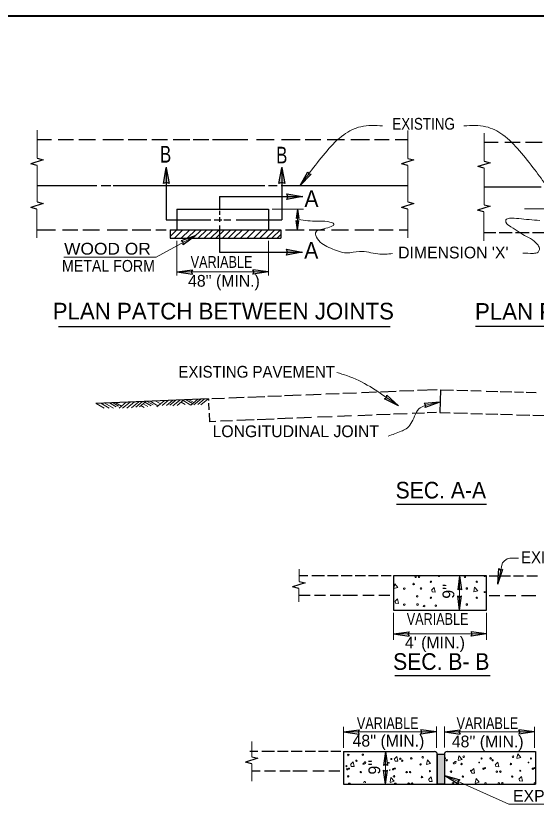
# Model space of a CAD drawing. Extents: x 68 to 441, y -138 to 136.
# Drawn here: x 328.2 to 384.8, y -1.3 to 84.6 of the extents above; entities that cross this region are included whole.
import ezdxf
from ezdxf.enums import TextEntityAlignment as Align

# ---------------------------------------------------------------- set-up
doc = ezdxf.new("R2010")
doc.units = 0
doc.header["$LTSCALE"] = 0.51
doc.layers.add('1', color=7, linetype='Continuous', lineweight=13)

msp = doc.modelspace()

# ---------------------------------------------------------------- hatches: boundary and pattern name
at = {"layer": '1'}
for points in [[(344.8858, 66.355), (344.5702, 66.4619), (344.2518, 66.3567), (344.5632, 68.0562)], [(357.4585, 66.355), (357.1426, 66.4619), (356.8245, 66.3567), (357.1356, 68.0562)], [(357.6913, 64.5933), (357.7983, 64.9092), (357.6931, 65.2273), (359.3926, 64.9162)], [(357.6913, 64.5933), (357.7983, 64.9092), (357.6931, 65.2273), (359.3926, 64.9162)], [(357.6395, 58.5392), (357.7464, 58.8551), (357.6413, 59.1732), (359.3408, 58.8621)], [(374.0692, 4.1531), (374.8447, 4.1526), (374.8449, 0.8978), (374.0689, 0.8981)]]:
    msp.add_hatch(color=256, dxfattribs=at).paths.add_polyline_path(points)

# ---------------------------------------------------------------- linework, layer by layer
at = {"layer": '1', "lineweight": 40}
msp.add_line((103.6603, 84.6188), (428.6647, 84.6188), dxfattribs=at)
at = {"layer": '1'}
for p, q in [((330.4957, 69.0869), (330.4957, 72.1377)), ((370.8656, 69.0854), (370.8656, 72.1363)), ((379.1641, 68.7826), (379.1641, 71.8335)), ((330.4957, 68.3102), (330.4957, 64.3383)), ((370.8656, 68.3087), (370.8656, 64.3368)), ((379.1641, 68.0058), (379.1641, 64.034)), ((383.5742, 63.5966), (388.074, 63.5966)), ((330.4831, 63.5648), (330.4831, 60.4158)), ((356.1072, 63.5603), (359.4869, 63.5606)), ((358.8448, 63.5603), (358.8448, 61.2971)), ((370.853, 63.5633), (370.853, 60.4143)), ((379.1515, 63.2606), (379.1515, 60.1116)), ((344.9707, 60.5679), (345.7062, 61.2973)), ((345.4534, 60.3822), (346.3762, 61.2976)), ((346.1869, 60.3818), (347.1093, 61.2973)), ((346.8528, 60.3822), (347.7756, 61.2973)), ((347.466, 60.3818), (348.3888, 61.2973)), ((348.0523, 60.3818), (348.9747, 61.2973)), ((348.6928, 60.3822), (349.6153, 61.2973)), ((349.3857, 60.3822), (350.3082, 61.2971)), ((349.9724, 60.3822), (350.8949, 61.2971)), ((350.6772, 60.3822), (351.5994, 61.2973)), ((351.3027, 60.3822), (352.2247, 61.2973)), ((351.9299, 60.3822), (352.8524, 61.2973)), ((352.6497, 60.3822), (353.5722, 61.2971)), ((353.3694, 60.3822), (354.2918, 61.2971)), ((354.089, 60.3822), (355.0112, 61.2968)), ((354.7424, 60.3822), (355.6647, 61.2968)), ((355.4622, 60.3822), (356.3847, 61.2968)), ((356.0598, 60.3818), (356.9822, 61.2968)), ((356.6221, 60.3818), (357.0364, 60.7932)), ((345.6973, 60.0944), (345.6976, 56.3066)), ((355.7017, 60.0944), (355.7017, 56.3066)), ((345.6976, 56.7123), (355.7017, 56.7123)), ((336.9439, 42.377), (337.7889, 41.8731)), ((337.4436, 42.3972), (338.3373, 41.8633)), ((337.8878, 42.4147), (338.8287, 41.8532)), ((338.3879, 42.4349), (339.1123, 42.0027)), ((338.7618, 42.4498), (339.3762, 42.0832)), ((339.0648, 42.4618), (339.6742, 42.0984)), ((340.2105, 42.5079), (339.4408, 41.8711)), ((340.62, 42.5245), (339.8086, 41.853)), ((341.092, 42.5432), (340.2677, 41.8607)), ((341.5581, 42.562), (340.765, 41.9058)), ((341.9643, 42.5782), (341.2292, 41.9697)), ((342.3311, 42.5927), (341.6404, 42.0211)), ((341.7904, 42.1454), (342.1537, 41.929)), ((342.0449, 42.3558), (342.5425, 42.0588)), ((342.244, 42.5207), (342.9165, 42.1193)), ((342.4912, 42.5992), (343.139, 42.2127)), ((342.8192, 42.6123), (343.6488, 42.1172)), ((343.4154, 42.6362), (343.9155, 42.338)), ((344.3197, 42.6725), (343.5322, 42.0206)), ((344.7716, 42.6909), (344.1187, 42.1502)), ((345.2425, 42.7095), (344.5923, 42.1714)), ((345.6054, 42.7241), (344.9551, 42.1857)), ((346.0409, 42.7415), (345.2878, 42.1185)), ((346.4864, 42.7593), (345.759, 42.1575)), ((346.2005, 42.523), (346.6367, 42.2625)), ((346.3966, 42.6851), (347.2201, 42.194)), ((346.7298, 42.7692), (347.4184, 42.3582)), ((347.0602, 42.7822), (347.5662, 42.4808)), ((347.9754, 42.819), (347.2237, 42.1968)), ((348.3074, 42.8323), (347.5647, 42.2177)), ((348.6973, 42.8479), (348.0034, 42.2738)), ((349.0834, 42.8636), (348.3392, 42.2474)), ((359.0186, 24.3256), (359.0186, 22.9948)), ((376.5074, 23.6058), (376.5074, 19.872)), ((359.0059, 22.2214), (359.0059, 20.755)), ((369.3062, 19.5612), (369.3062, 16.6412)), ((379.4497, 19.5607), (379.4497, 16.6409)), ((369.3062, 17.2634), (379.4497, 17.2632)), ((363.8751, 4.8496), (363.8751, 7.1468)), ((373.9776, 4.8704), (373.9776, 7.1883)), ((374.8542, 4.912), (374.854, 7.1883)), ((384.6662, 4.8501), (384.666, 7.1468)), ((363.8751, 6.5855), (373.9776, 6.5857)), ((374.854, 6.5857), (384.666, 6.586)), ((353.8753, 5.5586), (353.8753, 3.8956)), ((368.4389, 4.4552), (368.4387, 0.8981)), ((353.8628, 3.1222), (353.8628, 1.2407))]:
    msp.add_line(p, q, dxfattribs=at)
at = {"layer": '1', "lineweight": 25}
for p, q in [((330.4957, 71.1531), (332.0487, 71.1528)), ((332.8032, 71.1528), (334.4639, 71.1528)), ((335.0373, 71.1528), (336.8486, 71.1528)), ((337.6636, 71.1528), (339.8974, 71.1526)), ((340.4106, 71.1526), (342.4335, 71.1528)), ((342.9769, 71.1526), (344.6976, 71.1523)), ((345.3012, 71.1526), (347.1124, 71.1523)), ((347.4748, 71.1523), (349.1954, 71.1523)), ((349.5878, 71.1523), (353.4519, 71.1521)), ((350.9493, 71.1521), (350.9493, 71.1227)), ((354.3877, 71.1521), (356.3198, 71.1521)), ((357.1046, 71.1521), (359.127, 71.1521)), ((359.6707, 71.1518), (361.3913, 71.1516)), ((362.0857, 71.1518), (363.9572, 71.1518)), ((364.6516, 71.1518), (366.7042, 71.1516)), ((367.2476, 71.1516), (368.8175, 71.1516)), ((369.4817, 71.1516), (370.8656, 71.1516)), ((379.1641, 70.8385), (380.6899, 70.8385)), ((381.4447, 70.8385), (383.1053, 70.8385)), ((383.6786, 70.8383), (385.4898, 70.8383)), ((330.4957, 68.3102), (329.8107, 68.4929)), ((344.5654, 68.1091), (344.5652, 62.3942)), ((357.1378, 68.1091), (357.1378, 62.394)), ((370.8656, 68.3087), (370.1807, 68.4914)), ((379.1641, 68.0058), (378.4792, 68.1886)), ((359.1366, 66.1282), (359.9677, 67.6329)), ((359.1366, 66.1282), (360.3427, 67.3531)), ((330.4957, 66.1197), (337.0132, 66.1197)), ((337.466, 66.1194), (338.5226, 66.1194)), ((338.7942, 66.1191), (355.2767, 66.1188)), ((355.6993, 66.1186), (356.6352, 66.1186)), ((357.0578, 66.1183), (370.8656, 66.1181)), ((379.1641, 65.9769), (385.3992, 65.9769)), ((350.3616, 64.914), (350.3613, 63.5271)), ((350.3616, 64.914), (359.4454, 64.914)), ((330.4831, 63.5648), (329.7982, 63.7476)), ((370.853, 63.5633), (370.1681, 63.7461)), ((345.6976, 63.5611), (345.6973, 61.2976)), ((345.6976, 63.5606), (355.7017, 63.5606)), ((350.3613, 63.3582), (350.3611, 62.9185)), ((355.7017, 63.5606), (355.7014, 61.2968)), ((358.8443, 63.5601), (358.7032, 62.5317)), ((358.8443, 63.5601), (358.9858, 62.5314)), ((379.1515, 63.2606), (378.4667, 63.4433)), ((344.5652, 62.3942), (349.4149, 62.3942)), ((349.7698, 62.3942), (350.5979, 62.3942)), ((350.3613, 62.6648), (350.3611, 62.1576)), ((350.8345, 62.394), (351.5952, 62.394)), ((352.1867, 62.394), (357.1378, 62.394)), ((358.8453, 61.2973), (358.7039, 62.3262)), ((358.8453, 61.2973), (358.9866, 62.326)), ((330.4831, 61.2981), (332.4997, 61.2978)), ((333.2543, 61.2978), (334.9147, 61.2981)), ((335.4881, 61.2978), (337.2993, 61.2978)), ((338.1143, 61.2978), (340.3484, 61.2976)), ((340.8617, 61.2978), (342.8843, 61.2978)), ((343.4278, 61.2976), (344.5652, 61.2973)), ((344.9707, 61.2976), (357.0367, 61.2968)), ((344.9707, 61.2976), (344.9707, 60.3822)), ((350.3611, 61.7687), (350.3611, 58.8598)), ((351.4001, 61.2971), (351.4001, 61.2676)), ((357.0367, 61.2968), (357.0367, 60.3818)), ((357.5557, 61.2971), (359.5781, 61.2971)), ((360.1215, 61.2968), (361.8421, 61.2966)), ((362.5366, 61.2968), (364.4079, 61.2968)), ((365.1027, 61.2968), (367.1552, 61.2966)), ((367.6987, 61.2966), (369.2682, 61.2966)), ((369.9325, 61.2966), (370.853, 61.2966)), ((379.1515, 60.9937), (380.4526, 60.9937)), ((380.8185, 60.9937), (382.2348, 60.9935)), ((382.5913, 60.9935), (384.0944, 60.9935)), ((384.4319, 60.9935), (385.6847, 60.9935)), ((344.9707, 60.3822), (357.0367, 60.3818)), ((347.7892, 60.696), (346.1825, 60.0848)), ((347.7892, 60.696), (346.4068, 59.6741)), ((350.3611, 58.8598), (359.3936, 58.8598)), ((345.6976, 56.7123), (347.4006, 56.9463)), ((345.6976, 56.7123), (347.4006, 56.4783)), ((355.7017, 56.7123), (353.9987, 56.9463)), ((355.7017, 56.7123), (353.9987, 56.4783)), ((332.8216, 50.7782), (368.9362, 50.7777)), ((419.9038, 50.7782), (378.2331, 50.7777)), ((374.0632, 43.8663), (371.9202, 43.7805)), ((374.4077, 43.8804), (374.333, 41.4057)), ((374.4077, 43.8804), (375.8341, 43.8372)), ((376.2028, 43.8258), (377.3863, 43.7898)), ((353.0487, 43.0224), (351.3651, 42.9549)), ((355.2886, 43.1122), (353.4439, 43.0382)), ((357.1185, 43.1855), (355.6253, 43.1256)), ((359.2458, 43.2708), (357.4276, 43.1978)), ((361.4407, 43.3589), (359.7412, 43.2907)), ((363.3717, 43.4367), (361.9209, 43.3785)), ((365.2884, 43.5139), (363.7946, 43.4537)), ((367.4557, 43.6007), (365.8147, 43.5351)), ((369.5829, 43.6863), (367.8797, 43.6179)), ((369.8562, 42.1306), (368.5737, 43.275)), ((371.5242, 43.7644), (369.9604, 43.7015)), ((377.7252, 43.7795), (378.8636, 43.745)), ((379.3949, 43.7289), (380.668, 43.6904)), ((380.9318, 43.6826), (382.2057, 43.6438)), ((382.4845, 43.6352), (383.4488, 43.6061)), ((383.7561, 43.5968), (384.8412, 43.5637)), ((349.1517, 42.8661), (336.882, 42.3745)), ((349.1517, 42.8661), (349.1589, 42.6866)), ((349.1707, 42.3937), (349.1997, 41.673)), ((350.9131, 42.9368), (349.5219, 42.8809)), ((369.8562, 42.1306), (368.3125, 42.8867)), ((374.3508, 42.526), (372.637, 42.3927)), ((374.3508, 42.526), (372.7365, 41.9354)), ((349.2143, 41.3086), (349.2511, 40.3938)), ((370.8087, 41.2638), (369.301, 41.2033)), ((372.6665, 41.3387), (371.3508, 41.2859)), ((374.001, 41.3923), (372.9748, 41.3511)), ((374.333, 41.4057), (375.4872, 41.3705)), ((375.8832, 41.3587), (377.3748, 41.3133)), ((377.7267, 41.3027), (378.9844, 41.2645)), ((379.3662, 41.2532), (380.6828, 41.2129)), ((349.9744, 40.4233), (349.2511, 40.3938)), ((351.7764, 40.4966), (350.4713, 40.4434)), ((354.1189, 40.5914), (352.2435, 40.5154)), ((356.3283, 40.6813), (354.4547, 40.6051)), ((358.3517, 40.7633), (356.6652, 40.6947)), ((360.3865, 40.8447), (358.788, 40.7805)), ((362.6247, 40.9348), (361.0138, 40.8701)), ((364.7327, 41.0193), (363.2237, 40.9589)), ((366.9866, 41.11), (365.4064, 41.0465)), ((368.934, 41.1885), (367.4543, 41.1288)), ((380.9751, 41.2041), (382.2497, 41.1653)), ((382.6887, 41.1522), (384.1682, 41.1074)), ((384.4752, 41.0979), (385.9235, 41.0541)), ((369.6302, 31.4039), (379.4302, 31.4039)), ((380.6492, 22.6861), (380.7595, 24.4015)), ((380.6492, 22.6861), (381.2181, 24.3082)), ((359.9803, 23.606), (359.121, 23.6058)), ((361.7817, 23.606), (360.4102, 23.606)), ((363.269, 23.6058), (362.1288, 23.6058)), ((364.7895, 23.6058), (363.6161, 23.6058)), ((366.2441, 23.6058), (365.1366, 23.6058)), ((367.6322, 23.6058), (366.5746, 23.6058)), ((369.0339, 23.606), (367.9463, 23.6058)), ((376.5074, 23.6058), (376.2968, 22.0731)), ((376.5074, 23.6058), (376.718, 22.0731)), ((379.705, 23.6058), (380.6635, 23.6058)), ((380.9776, 23.6058), (382.0352, 23.6058)), ((382.3657, 23.6058), (383.4733, 23.6058)), ((383.8203, 23.6058), (384.9937, 23.6058)), ((359.0059, 22.2214), (358.3211, 22.4041)), ((360.228, 21.4625), (359.0059, 21.4623)), ((361.8972, 21.4625), (360.7074, 21.4623)), ((363.5172, 21.4625), (362.3933, 21.4625)), ((365.3682, 21.4627), (363.7981, 21.4625)), ((367.1859, 21.4627), (365.9793, 21.4627)), ((368.9048, 21.4625), (367.7147, 21.4625)), ((376.5074, 19.872), (376.2968, 21.4047)), ((376.5074, 19.872), (376.718, 21.4047)), ((379.705, 21.4625), (380.8951, 21.4623)), ((381.4238, 21.4625), (382.6305, 21.4625)), ((383.2417, 21.4623), (384.8117, 21.4623)), ((369.3062, 17.2634), (371.0093, 17.4974)), ((369.3062, 17.2634), (371.0093, 17.0294)), ((379.4497, 17.2632), (377.7467, 17.4972)), ((379.4497, 17.2632), (377.7467, 17.0292)), ((369.4686, 12.7502), (379.8379, 12.7499)), ((363.8751, 6.5855), (365.5781, 6.8195)), ((363.8751, 6.5855), (365.5781, 6.3515)), ((373.9776, 6.5857), (372.2746, 6.8197)), ((373.9776, 6.5857), (372.2746, 6.3518)), ((374.854, 6.5857), (376.557, 6.8197)), ((374.854, 6.5857), (376.557, 6.3518)), ((384.666, 6.586), (382.963, 6.82)), ((384.666, 6.586), (382.963, 6.352)), ((354.532, 4.4552), (353.6727, 4.4549)), ((356.3334, 4.4552), (354.9619, 4.4552)), ((357.8207, 4.4552), (356.6805, 4.4549)), ((359.3415, 4.4552), (358.1678, 4.4552)), ((360.7958, 4.4549), (359.6886, 4.4549)), ((362.1839, 4.4552), (361.1262, 4.4549)), ((363.5857, 4.4552), (362.4981, 4.4549)), ((363.8582, 4.4552), (363.8582, 0.8981)), ((363.8582, 4.4552), (373.7672, 4.4547)), ((368.4389, 4.4552), (368.2282, 2.9225)), ((368.4389, 4.4552), (368.6494, 2.9225)), ((375.1467, 4.4549), (384.7828, 4.4547)), ((384.7828, 4.4547), (384.7828, 0.8978)), ((374.0692, 4.1531), (374.0689, 0.8981)), ((374.8447, 4.1526), (374.8449, 0.8978)), ((353.8628, 3.1222), (353.1778, 3.3048)), ((354.7797, 2.3117), (353.9203, 2.3117)), ((356.4492, 2.3117), (355.2594, 2.3117)), ((358.0689, 2.3119), (356.945, 2.3117)), ((359.9199, 2.3119), (358.3497, 2.3117)), ((361.7377, 2.3119), (360.531, 2.3119)), ((363.4567, 2.3119), (362.2665, 2.3117)), ((368.4387, 0.8981), (368.2282, 2.4307)), ((368.4387, 0.8981), (368.6494, 2.4307)), ((374.8819, 1.8571), (376.5308, 1.3711)), ((374.8819, 1.8571), (376.3386, 0.9443)), ((363.8582, 0.8981), (384.7828, 0.8978))]:
    msp.add_line(p, q, dxfattribs=at)
for points in [[(330.4957, 69.0869), (331.1592, 68.91), (329.8107, 68.4929)], [(370.8656, 69.0854), (371.529, 68.9085), (370.1807, 68.4914)], [(379.1641, 68.7826), (379.8276, 68.6057), (378.4792, 68.1886)], [(359.9677, 67.6329), (360.0783, 67.386), (360.3427, 67.3531)], [(330.4957, 64.3383), (331.1466, 64.1647), (329.7982, 63.7476)], [(370.8656, 64.3368), (371.5164, 64.1632), (370.1681, 63.7461)], [(379.1641, 64.034), (379.815, 63.8603), (378.4667, 63.4433)], [(358.9858, 62.5314), (358.8428, 62.6109), (358.7032, 62.5317)], [(358.7039, 62.3262), (358.8469, 62.2465), (358.9866, 62.326)], [(346.4068, 59.6741), (346.4091, 59.9447), (346.1825, 60.0848)], [(347.4006, 56.9463), (347.2688, 56.7099), (347.4006, 56.4783)], [(353.9987, 56.4783), (354.1304, 56.7147), (353.9987, 56.9463)], [(368.3125, 42.8867), (368.5537, 43.0093), (368.5737, 43.275)], [(372.7365, 41.9354), (372.815, 42.1944), (372.637, 42.3927)], [(380.7595, 24.4015), (380.9648, 24.2252), (381.2181, 24.3082)], [(359.0186, 22.9948), (359.6694, 22.8212), (358.3211, 22.4041)], [(376.718, 22.0731), (376.5052, 22.1917), (376.2968, 22.0731)], [(376.2968, 21.4047), (376.5096, 21.2861), (376.718, 21.4047)], [(371.0093, 17.4974), (370.8775, 17.261), (371.0093, 17.0294)], [(377.7467, 17.0292), (377.8785, 17.2656), (377.7467, 17.4972)], [(365.5781, 6.8195), (365.4463, 6.5831), (365.5781, 6.3515)], [(372.2746, 6.3518), (372.4063, 6.5882), (372.2746, 6.8197)], [(376.557, 6.8197), (376.4253, 6.5833), (376.557, 6.3518)], [(382.963, 6.352), (383.0947, 6.5884), (382.963, 6.82)], [(353.8753, 3.8956), (354.5262, 3.7219), (353.1778, 3.3048)], [(368.6494, 2.9225), (368.4367, 3.0411), (368.2282, 2.9225)], [(368.2282, 2.4307), (368.4409, 2.3122), (368.6494, 2.4307)], [(376.5308, 1.3711), (376.3135, 1.2096), (376.3386, 0.9443)]]:
    msp.add_lwpolyline(points, dxfattribs=at)
for points in [[(344.8858, 66.355), (344.5702, 66.4619), (344.2518, 66.3567), (344.5632, 68.0562)], [(357.4585, 66.355), (357.1426, 66.4619), (356.8245, 66.3567), (357.1356, 68.0562)], [(357.6913, 64.5933), (357.7983, 64.9092), (357.6931, 65.2273), (359.3926, 64.9162)], [(357.6913, 64.5933), (357.7983, 64.9092), (357.6931, 65.2273), (359.3926, 64.9162)], [(357.6395, 58.5392), (357.7464, 58.8551), (357.6413, 59.1732), (359.3408, 58.8621)], [(369.3065, 19.8723), (379.45, 19.872), (379.45, 23.6058), (369.3065, 23.6058)], [(374.0692, 4.1531), (374.8447, 4.1526), (374.8449, 0.8978), (374.0689, 0.8981)]]:
    msp.add_lwpolyline(points, close=True, dxfattribs=at)
at = {"layer": '1'}
for points in [[(347.7892, 60.696), (343.4446, 58.3222), (333.4096, 58.3225)], [(380.7292, 23.0592), (381.0989, 24.7536), (381.1913, 25), (381.3916, 25.2465), (381.6842, 25.4467), (381.9615, 25.5237), (382.9319, 25.5083)], [(369.3541, 22.2314), (369.4482, 22.7263), (369.7783, 22.3258), (369.3422, 22.2078)], [(373.4407, 22.0444), (373.7233, 22.3389), (373.8291, 21.8322), (373.523, 21.8562), (373.4641, 22.0328)], [(378.0488, 21.863), (378.143, 22.3578), (378.4727, 21.9573), (378.037, 21.8393)], [(369.4482, 20.8108), (369.7309, 21.1051), (369.8371, 20.5987), (369.5308, 20.6221), (369.4719, 20.7987)], [(369.3908, 3.6097), (369.6735, 3.9042), (369.7792, 3.3975), (369.4732, 3.4214), (369.4145, 3.5981)], [(372.8985, 3.0584), (372.9927, 3.5533), (373.3227, 3.1528), (372.8868, 3.0348)], [(376.3413, 3.5045), (376.4354, 3.9993), (376.7652, 3.5988), (376.3295, 3.4808)], [(382.737, 3.7194), (382.8311, 4.2142), (383.1611, 3.8138), (382.7252, 3.6957)], [(364.6309, 3.031), (364.9136, 3.3253), (365.0193, 2.8188), (364.7132, 2.8425), (364.6543, 3.0192)], [(366.2549, 3.1491), (366.1844, 3.1136), (366.1256, 3.0783), (366.0667, 3.0665), (366.0077, 3.0665), (365.9725, 3.1254), (366.008, 3.1843), (366.0667, 3.1964), (366.1137, 3.2434), (366.1492, 3.2902), (366.1962, 3.3257), (366.2552, 3.3257), (366.2788, 3.2666), (366.267, 3.208)], [(366.268, 3.2057), (366.2539, 3.1503), (366.2519, 3.1488)], [(376.0883, 3.1987), (376.0178, 3.1632), (375.959, 3.1279), (375.9001, 3.1161), (375.8412, 3.1161), (375.8057, 3.175), (375.8412, 3.2339), (375.9001, 3.246), (375.9472, 3.293), (375.9823, 3.3401), (376.0297, 3.3753), (376.0886, 3.3753), (376.1122, 3.3164), (376.1004, 3.2576)], [(376.1014, 3.2552), (376.0871, 3.1999), (376.0853, 3.1984)], [(377.7533, 2.3036), (378.036, 2.5981), (378.1419, 2.0914), (377.8357, 2.1153), (377.777, 2.2917)], [(380.3811, 2.9981), (380.6637, 3.2922), (380.7694, 2.7858), (380.4634, 2.8095), (380.4045, 2.9863)], [(374.8819, 1.8571), (381.8565, -1.2843), (398.1269, -1.2849)], [(382.959, 1.4438), (383.2417, 1.738), (383.3476, 1.2316), (383.0413, 1.2552), (382.9827, 1.432)], [(368.9373, 1.1234), (369.0314, 1.6182), (369.3614, 1.2177), (368.9254, 1.0998)], [(373.1258, 1.3942), (373.4085, 1.6884), (373.5142, 1.182), (373.2082, 1.2057), (373.1492, 1.3824)], [(378.2087, 1.0076), (378.3028, 1.5024), (378.6327, 1.102), (378.1971, 0.9839)]]:
    msp.add_lwpolyline(points, dxfattribs=at)
for centre, radius in [((371.7074, 23.4883), 0.0833), ((372.0932, 23.4883), 0.0833), ((377.0788, 23.4883), 0.0833), ((371.5, 22.6998), 0.0833), ((373.3837, 22.9507), 0.0777), ((378.3693, 22.9507), 0.0777), ((370.4709, 22.2099), 0.0882), ((372.3085, 22.2156), 0.0872), ((377.294, 22.2156), 0.0872), ((371.8858, 21.371), 0.0833), ((373.3837, 21.2072), 0.0777), ((378.3693, 21.2072), 0.0777), ((370.4709, 20.4664), 0.0882), ((371.9226, 20.4721), 0.0872), ((372.6404, 20.3057), 0.0872), ((373.9135, 20.3472), 0.0872), ((377.294, 20.4721), 0.0872), ((364.3781, 4.0812), 0.0829), ((365.2716, 3.4515), 0.0727), ((365.9661, 4.1039), 0.0779), ((369.0649, 3.6418), 0.0609), ((370.048, 3.6659), 0.0829), ((370.2572, 3.4515), 0.0727), ((371.2436, 3.7119), 0.0777), ((372.4889, 3.8389), 0.0903), ((375.105, 3.5011), 0.0727), ((376.9508, 3.8884), 0.0903), ((378.8982, 3.6914), 0.0609), ((379.8813, 3.7155), 0.0829), ((380.0905, 3.5011), 0.0727), ((382.3222, 3.8884), 0.0903), ((384.2696, 3.6914), 0.0609), ((364.1783, 2.8647), 0.0609), ((364.2764, 2.5314), 0.0765), ((364.4648, 2.6031), 0.0553), ((368.796, 3.2185), 0.0359), ((369.2619, 2.5314), 0.0765), ((369.4503, 2.6031), 0.0553), ((372.2499, 3.0452), 0.0779), ((376.7118, 3.0948), 0.0779), ((378.6294, 3.2681), 0.0359), ((379.0953, 2.581), 0.0765), ((379.2837, 2.6527), 0.0553), ((382.0832, 3.0948), 0.0779), ((384.0008, 3.2681), 0.0359), ((384.4667, 2.581), 0.0765), ((384.6551, 2.6527), 0.0553), ((364.3754, 1.7544), 0.0765), ((365.7432, 2.215), 0.0833), ((368.895, 2.4415), 0.0359), ((369.3609, 1.7544), 0.0765), ((370.7287, 2.215), 0.0833), ((371.1146, 2.215), 0.0833), ((372.405, 1.6774), 0.0777), ((373.2772, 2.3166), 0.0566), ((375.5765, 2.2646), 0.0833), ((376.867, 1.727), 0.0777), ((377.7391, 2.3662), 0.0566), ((380.5621, 2.2646), 0.0833), ((380.9479, 2.2646), 0.0833), ((382.2384, 1.727), 0.0777), ((383.1105, 2.3662), 0.0566), ((375.7917, 0.9919), 0.0872), ((379.3256, 0.9862), 0.0882), ((380.7773, 0.9919), 0.0872), ((381.1631, 0.9919), 0.0872)]:
    msp.add_circle(centre, radius, dxfattribs=at)
for centre, radius, start, end in [((374.2559, 23.5899), 0.0566, 163.74236, 16.25632), ((379.2414, 23.5899), 0.0566, 163.80412, 16.19456), ((379.2414, 21.8464), 0.0566, 120.61462, 59.3854), ((374.8958, 3.7155), 0.0829, 232.02298, 127.98038), ((364.5067, 0.9366), 0.0882, 334.15087, 205.84765), ((366.1658, 1.1084), 0.0872, 329.61293, 210.3856), ((369.4922, 0.9366), 0.0882, 334.10379, 205.89474), ((370.9439, 0.9423), 0.0872, 329.56327, 210.43525), ((371.3298, 0.9423), 0.0872, 329.55943, 210.43909), ((384.697, 0.9862), 0.0882, 13.43941, 346.56169)]:
    msp.add_arc(centre, radius, start, end, dxfattribs=at)
at = {"layer": '1', "lineweight": 25}
for centre, start, end in [((373.7672, 4.1528), 0.04836, 89.98421), ((375.1468, 4.1528), 90.00954, 180.00274)]:
    msp.add_arc(centre, 0.302, start, end, dxfattribs=at)
at = {"layer": '1'}
for points in [[(368.1145, 72.6293), (365.7409, 72.5312), (363.8814, 71.6497), (362.0709, 69.9117), (360.4072, 67.8307), (359.1366, 66.1282)], [(376.9818, 72.6291), (379.3552, 72.5314), (381.2147, 71.65), (383.0252, 69.9117), (384.6892, 67.8307), (386.0594, 65.9945)], [(358.969, 62.4052), (360.9418, 62.2389), (362.1562, 62.1997), (362.8222, 61.9253), (361.7253, 61.4156), (360.824, 60.9844), (361.0201, 60.3179), (362.4696, 59.2988), (364.1935, 58.7891), (365.6037, 58.9462), (367.6017, 58.6718), (369.2081, 58.7111)], [(383.3861, 58.7722), (384.5328, 58.7338), (385.0436, 58.8588), (385.1978, 59.1674), (385.0436, 59.6109), (384.6194, 60.064), (383.7911, 60.5749), (382.9718, 61.0473), (382.0952, 61.6163), (381.5459, 62.1272), (381.5555, 62.397), (381.9217, 62.5515), (382.9622, 62.5223), (385.2227, 62.3094)], [(363.1512, 45.748), (364.2345, 45.4112), (366.7527, 44.2104), (368.9635, 42.7309), (369.8562, 42.1306)], [(368.7292, 38.8205), (370.1343, 39.3478), (370.6709, 39.6117), (371.2033, 40.1824), (371.5983, 40.9882), (372.0746, 41.7952), (373.3405, 42.3062), (374.3508, 42.526)]]:
    msp.add_spline(points, degree=3, dxfattribs=at)

# ---------------------------------------------------------------- texts
for s, height, width, p in [('EXISTING', 1.284, 0.85, (372.5807, 72.2087)), ('B', 1.812, 0.75, (344.4903, 68.6256)), ('B', 1.812, 0.75, (357.14, 68.5372)), ('A', 1.812, 0.95, (360.3714, 63.7863)), ('WOOD OR', 1.284, 1.1, (338.1569, 58.5948)), ('A', 1.812, 0.95, (360.3492, 58.1588)), ('VARIABLE', 1.284, 0.8, (350.5778, 57.1546)), ('METAL FORM', 1.284, 0.9, (338.2676, 56.7294)), ('EXISTING PAVEMENT', 1.284, 0.95, (354.406, 45.1882)), ('SEC. A-A', 1.812, 0.95, (374.463, 32.0263)), ('EXISTING PAVEMENT', 1.284, 0.95, (391.7157, 24.9757)), ('VARIABLE', 1.284, 0.8, (374.108, 18.2563)), ('SEC. B- B', 1.812, 0.95, (374.5081, 13.3575)), ('VARIABLE', 1.284, 0.8, (368.678, 6.8972)), ('VARIABLE', 1.284, 0.8, (379.5356, 6.9062))]:
    msp.add_text(s, height=height, dxfattribs=dict(at, width=width)).set_placement(p, align=Align.CENTER)
for s, height, p in [("DIMENSION 'X'", 1.284, (375.8181, 58.181)), ("48'' (MIN.)", 1.284, (350.8433, 55.0977)), ('PLAN PATCH BETWEEN JOINTS', 1.812, (350.7713, 51.5331)), ('PLAN PATCH AT EXPANSION JOINT', 1.812, (398.9115, 51.5009)), ('LONGITUDINAL JOINT', 1.284, (358.6662, 38.708)), ("4' (MIN.)", 1.284, (373.8215, 15.692)), ("48'' (MIN.)", 1.284, (368.7555, 4.9935)), ("48'' (MIN.)", 1.284, (379.5633, 4.91)), ('EXPANSION JOINT', 1.284, (390.0505, -1.0171))]:
    msp.add_text(s, height=height, dxfattribs=at).set_placement(p, align=Align.CENTER)
for p in [(375.9307, 21.9139), (367.861, 2.7556)]:
    msp.add_text("9''", height=1.284, rotation=90, dxfattribs=at).set_placement(p, align=Align.CENTER)

doc.saveas('drawing.dxf')
